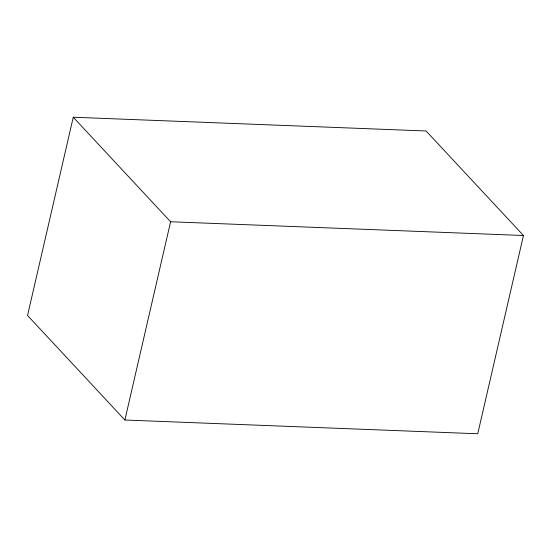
<?xml version="1.0" encoding="UTF-8"?>
<svg xmlns="http://www.w3.org/2000/svg" width="551" height="551" viewBox="0 0 551 551"><rect width="100%" height="100%" fill="white"/><g stroke="black" fill="none" stroke-linecap="round" stroke-linejoin="round"><path stroke-width="0.83" d="M73.255 117.232L27.55 315.489L124.891 420.014L477.745 433.768L523.45 235.511L426.109 130.986L73.255 117.232L170.596 221.757L523.45 235.511M124.891 420.014L170.596 221.757"/></g></svg>
